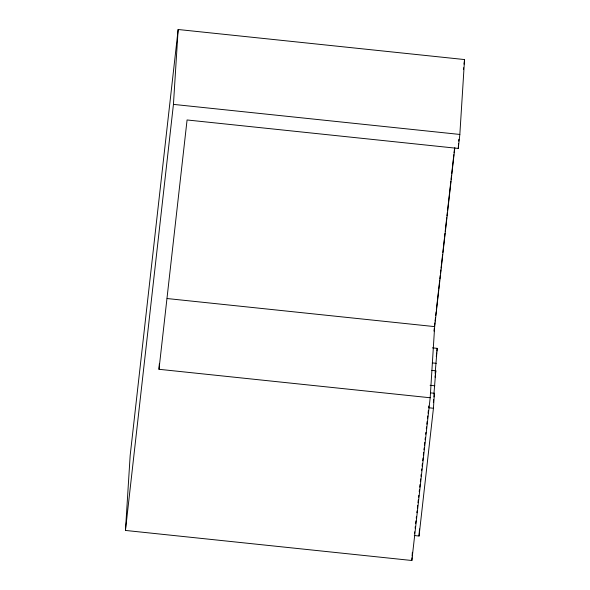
<?xml version="1.0" encoding="UTF-8"?>
<svg xmlns="http://www.w3.org/2000/svg" width="590" height="590" viewBox="0 0 590 590"><rect width="100%" height="100%" fill="white"/><g stroke="black" fill="none" stroke-linecap="round" stroke-linejoin="round"><path stroke-width="0.89" d="M125.449 530.44L130.161 455.554L178.151 29.5L464.551 59.561L459.839 134.446L458.268 148.437L187.074 119.969L158.99 369.296L430.184 397.763L411.85 560.5L125.449 530.44L173.438 104.386L178.151 29.5M158.99 369.296L159.337 363.824M411.85 560.5L412.026 557.764M412.137 555.935L412.373 552.284M414.291 535.528L419.048 536.022L419.49 528.979M428.797 405.994L428.687 407.756L433.436 408.258L419.048 536.022M430.184 397.763L434.66 326.617L454.824 147.618M433.436 408.258L434.38 393.279L430.42 392.866M433.93 394.002L435.796 370.815L431.836 370.395M435.132 373.367L437.205 348.351L432.455 347.849M458.268 148.437L458.555 143.872M458.725 141.135L458.836 139.314M433.967 331.101L434.277 328.357M434.587 325.614L434.896 322.87M435.103 321.041L435.516 317.383M435.715 315.562L436.128 311.904M436.334 310.075L438.495 290.87M438.702 289.041L439.631 280.818M439.838 278.989L440.251 275.331M440.457 273.502L440.87 269.844M441.077 268.015L442.618 254.305M442.825 252.476L444.366 238.758M444.572 236.929L444.985 233.271M445.192 231.442L446.733 217.732M446.94 215.903L447.353 212.245M447.559 210.416L450.856 181.16M451.062 179.331L451.475 175.673M451.682 173.844L453.843 154.646M454.049 152.817L454.462 149.159M463.416 69.62L463.622 67.791M464.035 64.133L464.551 59.561M414.497 533.699L414.704 531.878M415.117 528.227L415.323 526.398M415.633 523.662L415.935 520.926M416.245 518.19L416.452 516.361M416.865 512.71L417.071 510.888M417.381 508.145L417.683 505.409M417.993 502.673L418.303 499.937M418.612 497.193L418.819 495.371M419.225 491.721L419.431 489.892M419.741 487.156L420.05 484.42M420.36 481.683L420.67 478.947M420.972 476.204L421.179 474.382M421.592 470.731L421.798 468.902M422.108 466.166L422.411 463.43M422.72 460.694L423.03 457.951M423.34 455.215L423.65 452.478M423.959 449.742L424.158 447.913M424.468 445.177L424.778 442.441M425.088 439.698L425.294 437.876M425.7 434.225L425.906 432.396M426.319 428.746L426.526 426.924M426.836 424.188L427.145 421.444M427.448 418.708L427.757 415.972M428.067 413.236L428.377 410.493M436.283 356.559L436.696 352.909M436.902 351.087L437.205 348.351M435.073 377.202L435.796 370.815M433.355 402.41L433.665 399.666M433.967 396.93L434.38 393.279M173.438 104.386L459.839 134.446M167.132 298.54L434.66 326.617M432.3 362.909L436.268 363.322M430.095 385.292L434.852 385.794"/></g></svg>
